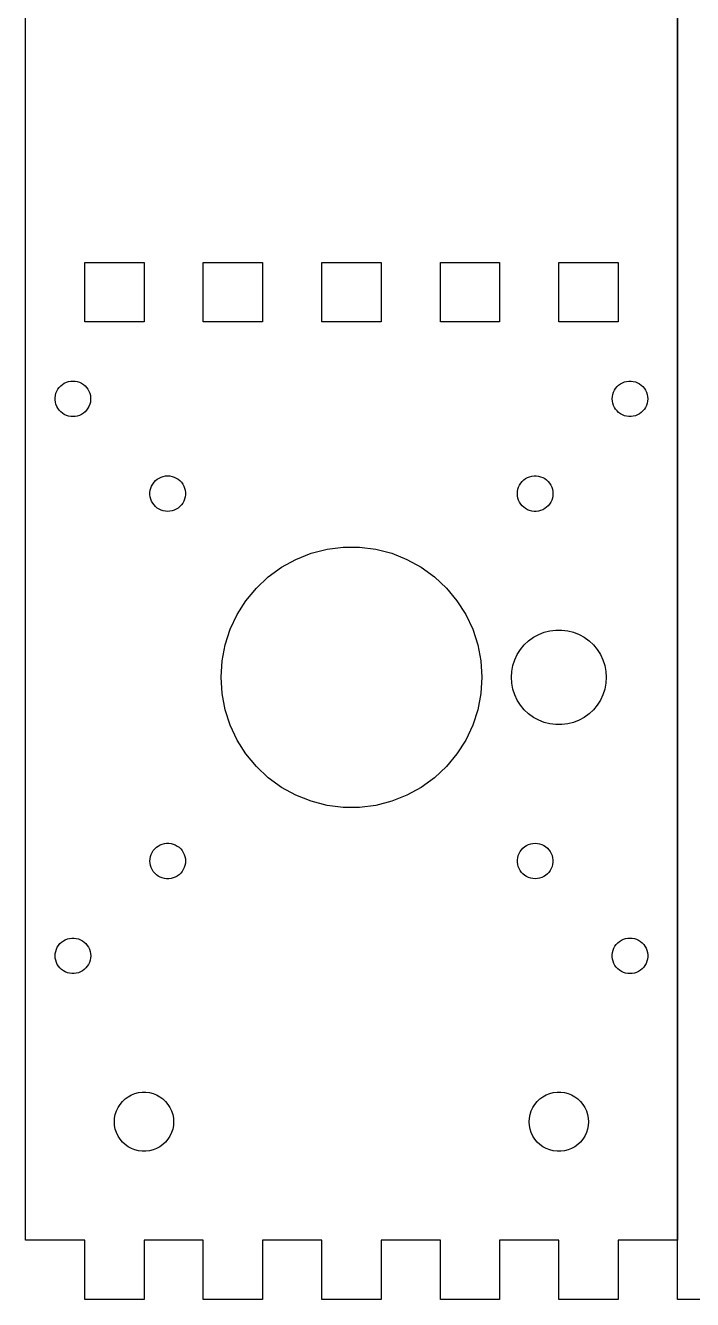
# Model space of a CAD drawing. Extents: x 0 to 495, y 0 to 430.
# Drawn here: x 0.1 to 56.4, y 0.1 to 107.6 of the extents above; entities that cross this region are included whole.
import ezdxf

# ---------------------------------------------------------------- set-up
doc = ezdxf.new("R2010")
doc.units = 0
doc.layers.add('Layer_1', color=7, linetype='CONTINUOUS')

msp = doc.modelspace()

# ---------------------------------------------------------------- linework, layer by layer
at = {"layer": 'Layer_1', "color": 7}
for p, q in [((0.141111, 5.141107), (0.141111, 425.141117)), ((55.141111, 425.141117), (55.141111, 5.141107)), ((55.141111, 0.141117), (55.141111, 425.141117)), ((5.141111, 82.641116), (5.141111, 87.641114)), ((5.141111, 87.641114), (10.141111, 87.641114)), ((10.141111, 87.641114), (10.141111, 82.641116)), ((15.141111, 82.641116), (15.141111, 87.641114)), ((15.141111, 87.641114), (20.141111, 87.641114)), ((20.141111, 87.641114), (20.141111, 82.641116)), ((25.141111, 82.641116), (25.141111, 87.641114)), ((25.141111, 87.641114), (30.14111, 87.641114)), ((30.14111, 87.641114), (30.14111, 82.641116)), ((35.141112, 82.641116), (35.141112, 87.641114)), ((35.141112, 87.641114), (40.14111, 87.641114)), ((40.14111, 87.641114), (40.14111, 82.641116)), ((45.141111, 82.641116), (45.141111, 87.641114)), ((45.141111, 87.641114), (50.14111, 87.641114)), ((50.14111, 87.641114), (50.14111, 82.641116)), ((10.141111, 82.641116), (5.141111, 82.641116)), ((20.141111, 82.641116), (15.141111, 82.641116)), ((30.14111, 82.641116), (25.141111, 82.641116)), ((40.14111, 82.641116), (35.141112, 82.641116)), ((50.14111, 82.641116), (45.141111, 82.641116)), ((3.259111, 77.355116), (3.418111, 77.455116)), ((3.418111, 77.455116), (3.589111, 77.536117)), ((3.589111, 77.536117), (3.768111, 77.594116)), ((3.768111, 77.594116), (3.953111, 77.629117)), ((3.953111, 77.629117), (4.141111, 77.641112)), ((4.141111, 77.641115), (4.329111, 77.62912)), ((4.329111, 77.629117), (4.514111, 77.594116)), ((4.514111, 77.594116), (4.693111, 77.536117)), ((4.693111, 77.536117), (4.864111, 77.455116)), ((4.864111, 77.455116), (5.023111, 77.355116)), ((50.185111, 77.297117), (50.33711, 77.407116)), ((50.33711, 77.407116), (50.502112, 77.498116)), ((50.502112, 77.498116), (50.677112, 77.568115)), ((50.677112, 77.568115), (50.860111, 77.614115)), ((50.860111, 77.614115), (51.047111, 77.638132)), ((51.047111, 77.638118), (51.23511, 77.638118)), ((51.23511, 77.638118), (51.422111, 77.6141)), ((51.422111, 77.614115), (51.605112, 77.568115)), ((51.605112, 77.568115), (51.78011, 77.498116)), ((51.78011, 77.498116), (51.945111, 77.407116)), ((51.945111, 77.407116), (52.09711, 77.297117)), ((2.644111, 76.235117), (2.668111, 76.422115)), ((2.668111, 76.422115), (2.714111, 76.605116)), ((2.714111, 76.605116), (2.784111, 76.780117)), ((2.784111, 76.780117), (2.875111, 76.945115)), ((2.875111, 76.945115), (2.985111, 77.097117)), ((2.985111, 77.097117), (3.114111, 77.234116)), ((3.114111, 77.234116), (3.259111, 77.355116)), ((5.023111, 77.355116), (5.168111, 77.234116)), ((5.168111, 77.234116), (5.297111, 77.097117)), ((5.297111, 77.097117), (5.407111, 76.945115)), ((5.407111, 76.945115), (5.498111, 76.780117)), ((5.498111, 76.780117), (5.568111, 76.605116)), ((5.568111, 76.605116), (5.614111, 76.422115)), ((5.614111, 76.422115), (5.638111, 76.235117)), ((49.641111, 76.141115), (49.653105, 76.329117)), ((49.653111, 76.329117), (49.688112, 76.514117)), ((49.688112, 76.514117), (49.746112, 76.693116)), ((49.746112, 76.693116), (49.827112, 76.864117)), ((49.827112, 76.864117), (49.927112, 77.023116)), ((49.927112, 77.023116), (50.048112, 77.168116)), ((50.048112, 77.168116), (50.185111, 77.297117)), ((52.09711, 77.297117), (52.234112, 77.168116)), ((52.234112, 77.168116), (52.355112, 77.023116)), ((52.355112, 77.023116), (52.455112, 76.864117)), ((52.455112, 76.864117), (52.53611, 76.693116)), ((52.53611, 76.693116), (52.594112, 76.514117)), ((52.594112, 76.514117), (52.62911, 76.329117)), ((52.62911, 76.329117), (52.641105, 76.141115)), ((2.644111, 76.047115), (2.644111, 76.235117)), ((2.668111, 75.860115), (2.644111, 76.047115)), ((2.714111, 75.677116), (2.668111, 75.860115)), ((2.784111, 75.502116), (2.714111, 75.677116)), ((2.875111, 75.337117), (2.784111, 75.502116)), ((2.985111, 75.185115), (2.875111, 75.337117)), ((5.407111, 75.337117), (5.297111, 75.185115)), ((5.498111, 75.502116), (5.407111, 75.337117)), ((5.568111, 75.677116), (5.498111, 75.502116)), ((5.614111, 75.860115), (5.568111, 75.677116)), ((5.638111, 76.047115), (5.614111, 75.860115)), ((5.638111, 76.235117), (5.638111, 76.047115)), ((49.653111, 75.953115), (49.641117, 76.141115)), ((49.688112, 75.768116), (49.653111, 75.953115)), ((49.746112, 75.589116), (49.688112, 75.768116)), ((49.827112, 75.418115), (49.746112, 75.589116)), ((49.927112, 75.259117), (49.827112, 75.418115)), ((50.048112, 75.114117), (49.927112, 75.259117)), ((52.355112, 75.259117), (52.234112, 75.114117)), ((52.455112, 75.418115), (52.355112, 75.259117)), ((52.53611, 75.589116), (52.455112, 75.418115)), ((52.594112, 75.768116), (52.53611, 75.589116)), ((52.62911, 75.953115), (52.594112, 75.768116)), ((52.641111, 76.141115), (52.629116, 75.953115)), ((3.114111, 75.048116), (2.985111, 75.185115)), ((3.259111, 74.927116), (3.114111, 75.048116)), ((3.418111, 74.827116), (3.259111, 74.927116)), ((3.589111, 74.746116), (3.418111, 74.827116)), ((3.768111, 74.688116), (3.589111, 74.746116)), ((3.953111, 74.653115), (3.768111, 74.688116)), ((4.141111, 74.641115), (3.953111, 74.65311)), ((4.329111, 74.653115), (4.141111, 74.641121)), ((4.514111, 74.688116), (4.329111, 74.653115)), ((4.693111, 74.746116), (4.514111, 74.688116)), ((4.864111, 74.827116), (4.693111, 74.746116)), ((5.023111, 74.927116), (4.864111, 74.827116)), ((5.168111, 75.048116), (5.023111, 74.927116)), ((5.297111, 75.185115), (5.168111, 75.048116)), ((50.185111, 74.985116), (50.048112, 75.114117)), ((50.33711, 74.875117), (50.185111, 74.985116)), ((50.502112, 74.784117), (50.33711, 74.875117)), ((50.677112, 74.714118), (50.502112, 74.784117)), ((50.860111, 74.668115), (50.677112, 74.714118)), ((51.047111, 74.644115), (50.860111, 74.668104)), ((51.23511, 74.644115), (51.047111, 74.644115)), ((51.422111, 74.668115), (51.23511, 74.644126)), ((51.605112, 74.714118), (51.422111, 74.668115)), ((51.78011, 74.784117), (51.605112, 74.714118)), ((51.945111, 74.875117), (51.78011, 74.784117)), ((52.09711, 74.985116), (51.945111, 74.875117)), ((52.234112, 75.114117), (52.09711, 74.985116)), ((10.784111, 68.780116), (10.875111, 68.945117)), ((10.875111, 68.945117), (10.985111, 69.097116)), ((10.985111, 69.097116), (11.114111, 69.234115)), ((11.114111, 69.234115), (11.259111, 69.355115)), ((11.259111, 69.355115), (11.418111, 69.455115)), ((11.418111, 69.455115), (11.589111, 69.536116)), ((11.589111, 69.536116), (11.768111, 69.594115)), ((11.768111, 69.594115), (11.953111, 69.629117)), ((11.953111, 69.629117), (12.141111, 69.641111)), ((12.141111, 69.641117), (12.329111, 69.629122)), ((12.329111, 69.629117), (12.514111, 69.594115)), ((12.514111, 69.594115), (12.693111, 69.536116)), ((12.693111, 69.536116), (12.864111, 69.455115)), ((12.864111, 69.455115), (13.023111, 69.355115)), ((13.023111, 69.355115), (13.168111, 69.234115)), ((13.168111, 69.234115), (13.297111, 69.097116)), ((13.297111, 69.097116), (13.407111, 68.945117)), ((13.407111, 68.945117), (13.498111, 68.780116)), ((41.746111, 68.693115), (41.827111, 68.864117)), ((41.827111, 68.864117), (41.927111, 69.023115)), ((41.927111, 69.023115), (42.048111, 69.168115)), ((42.048111, 69.168115), (42.18511, 69.297116)), ((42.18511, 69.297116), (42.337112, 69.407115)), ((42.337112, 69.407115), (42.502111, 69.498117)), ((42.502111, 69.498117), (42.677111, 69.568117)), ((42.677111, 69.568117), (42.86011, 69.614116)), ((42.86011, 69.614116), (43.04711, 69.638105)), ((43.04711, 69.638117), (43.235112, 69.638117)), ((43.235112, 69.638117), (43.42211, 69.614128)), ((43.42211, 69.614116), (43.605111, 69.568117)), ((43.605111, 69.568117), (43.780112, 69.498117)), ((43.780112, 69.498117), (43.94511, 69.407115)), ((43.94511, 69.407115), (44.097112, 69.297116)), ((44.097112, 69.297116), (44.234111, 69.168115)), ((44.234111, 69.168115), (44.355111, 69.023115)), ((44.355111, 69.023115), (44.455111, 68.864117)), ((44.455111, 68.864117), (44.536112, 68.693115)), ((10.644111, 68.235117), (10.668111, 68.422117)), ((10.644111, 68.047117), (10.644111, 68.235117)), ((10.668111, 67.860117), (10.644111, 68.047117)), ((10.668111, 68.422117), (10.714111, 68.605116)), ((10.714111, 67.677115), (10.668111, 67.860117)), ((10.714111, 68.605116), (10.784111, 68.780116)), ((13.498111, 68.780116), (13.568111, 68.605116)), ((13.568111, 68.605116), (13.614111, 68.422117)), ((13.614111, 67.860117), (13.568111, 67.677115)), ((13.614111, 68.422117), (13.638111, 68.235117)), ((13.638111, 68.047117), (13.614111, 67.860117)), ((13.638111, 68.235117), (13.638111, 68.047117)), ((41.64111, 68.141117), (41.653104, 68.329116)), ((41.65311, 67.953114), (41.641116, 68.141117)), ((41.65311, 68.329116), (41.688111, 68.514116)), ((41.688111, 67.768115), (41.65311, 67.953114)), ((41.688111, 68.514116), (41.746111, 68.693115)), ((41.746111, 67.589116), (41.688111, 67.768115)), ((44.536112, 68.693115), (44.594111, 68.514116)), ((44.594111, 67.768115), (44.536112, 67.589116)), ((44.594111, 68.514116), (44.629112, 68.329116)), ((44.629112, 67.953114), (44.594111, 67.768115)), ((44.629112, 68.329116), (44.641107, 68.141117)), ((44.64111, 68.141117), (44.629115, 67.953114)), ((10.784111, 67.502115), (10.714111, 67.677115)), ((10.875111, 67.337116), (10.784111, 67.502115)), ((10.985111, 67.185117), (10.875111, 67.337116)), ((11.114111, 67.048115), (10.985111, 67.185117)), ((11.259111, 66.927115), (11.114111, 67.048115)), ((11.418111, 66.827116), (11.259111, 66.927115)), ((11.589111, 66.746115), (11.418111, 66.827116)), ((11.768111, 66.688115), (11.589111, 66.746115)), ((11.953111, 66.653117), (11.768111, 66.688115)), ((12.141111, 66.641117), (11.953111, 66.653111)), ((12.329111, 66.653117), (12.141111, 66.641123)), ((12.514111, 66.688115), (12.329111, 66.653117)), ((12.693111, 66.746115), (12.514111, 66.688115)), ((12.864111, 66.827116), (12.693111, 66.746115)), ((13.023111, 66.927115), (12.864111, 66.827116)), ((13.168111, 67.048115), (13.023111, 66.927115)), ((13.297111, 67.185117), (13.168111, 67.048115)), ((13.407111, 67.337116), (13.297111, 67.185117)), ((13.498111, 67.502115), (13.407111, 67.337116)), ((13.568111, 67.677115), (13.498111, 67.502115)), ((41.827111, 67.418117), (41.746111, 67.589116)), ((41.927111, 67.259116), (41.827111, 67.418117)), ((42.048111, 67.114116), (41.927111, 67.259116)), ((42.18511, 66.985115), (42.048111, 67.114116)), ((42.337112, 66.875116), (42.18511, 66.985115)), ((42.502111, 66.784116), (42.337112, 66.875116)), ((42.677111, 66.714117), (42.502111, 66.784116)), ((42.86011, 66.668117), (42.677111, 66.714117)), ((43.04711, 66.644117), (42.86011, 66.668106)), ((43.42211, 66.668117), (43.235112, 66.644128)), ((43.605111, 66.714117), (43.42211, 66.668117)), ((43.780112, 66.784116), (43.605111, 66.714117)), ((43.94511, 66.875116), (43.780112, 66.784116)), ((44.097112, 66.985115), (43.94511, 66.875116)), ((44.234111, 67.114116), (44.097112, 66.985115)), ((44.355111, 67.259116), (44.234111, 67.114116)), ((44.455111, 67.418117), (44.355111, 67.259116)), ((44.536112, 67.589116), (44.455111, 67.418117)), ((43.235112, 66.644117), (43.04711, 66.644117)), ((24.242111, 63.103117), (25.580111, 63.446116)), ((25.580111, 63.446116), (26.950111, 63.619115)), ((26.950111, 63.619115), (28.332111, 63.619115)), ((28.332111, 63.619115), (29.702111, 63.446116)), ((29.702111, 63.446116), (31.040112, 63.103117)), ((21.747111, 61.929115), (22.957111, 62.594115)), ((22.957111, 62.594115), (24.242111, 63.103117)), ((31.040112, 63.103117), (32.325112, 62.594115)), ((32.325112, 62.594115), (33.535112, 61.929115)), ((20.629111, 61.117117), (21.747111, 61.929115)), ((33.535112, 61.929115), (34.65311, 61.117117)), ((19.622111, 60.171116), (20.629111, 61.117117)), ((34.65311, 61.117117), (35.66011, 60.171116)), ((18.742111, 59.107116), (19.622111, 60.171116)), ((35.66011, 60.171116), (36.54011, 59.107116)), ((18.002111, 57.940116), (18.742111, 59.107116)), ((36.54011, 59.107116), (37.280111, 57.940116)), ((17.413111, 56.690117), (18.002111, 57.940116)), ((37.280111, 57.940116), (37.869111, 56.690117)), ((16.987111, 55.377117), (17.413111, 56.690117)), ((37.869111, 56.690117), (38.295112, 55.377117)), ((42.591112, 55.723116), (42.998111, 56.018117)), ((42.998111, 56.018117), (43.438112, 56.260117)), ((43.438112, 56.260117), (43.905111, 56.445117)), ((43.905111, 56.445117), (44.391112, 56.570116)), ((44.391112, 56.570116), (44.890111, 56.633116)), ((44.890111, 56.633116), (45.392111, 56.633116)), ((45.392111, 56.633116), (45.891111, 56.570116)), ((45.891111, 56.570116), (46.377112, 56.445117)), ((46.377112, 56.445117), (46.844111, 56.260117)), ((46.844111, 56.260117), (47.284112, 56.018117)), ((47.284112, 56.018117), (47.691111, 55.723116)), ((16.728111, 54.020117), (16.987111, 55.377117)), ((38.295112, 55.377117), (38.55411, 54.020117)), ((41.636112, 54.568116), (41.905112, 54.992115)), ((41.905112, 54.992115), (42.22511, 55.379115)), ((42.22511, 55.379115), (42.591112, 55.723116)), ((47.691111, 55.723116), (48.05711, 55.379115)), ((48.05711, 55.379115), (48.377111, 54.992115)), ((48.377111, 54.992115), (48.646111, 54.568116)), ((16.641111, 52.641117), (16.728111, 54.020117)), ((38.55411, 54.020117), (38.64111, 52.641117)), ((41.267112, 53.636117), (41.422111, 54.113117)), ((41.422111, 54.113117), (41.636112, 54.568116)), ((48.646111, 54.568116), (48.860112, 54.113117)), ((48.860112, 54.113117), (49.015111, 53.636117)), ((41.141111, 52.641117), (41.173112, 53.142115)), ((41.173112, 53.142115), (41.267112, 53.636117)), ((49.015111, 53.636117), (49.109111, 53.142115)), ((49.109111, 53.142115), (49.141112, 52.641117)), ((16.728111, 51.262117), (16.641111, 52.641117)), ((38.64111, 52.641117), (38.55411, 51.262117)), ((41.173112, 52.140116), (41.141111, 52.641117)), ((41.267112, 51.646117), (41.173112, 52.140116)), ((41.422111, 51.169116), (41.267112, 51.646117)), ((49.015111, 51.646117), (48.860112, 51.169116)), ((49.109111, 52.140116), (49.015111, 51.646117)), ((49.141112, 52.641117), (49.109111, 52.140116)), ((16.987111, 49.905116), (16.728111, 51.262117)), ((38.55411, 51.262117), (38.295112, 49.905116)), ((41.636112, 50.714118), (41.422111, 51.169116)), ((41.905112, 50.290115), (41.636112, 50.714118)), ((48.646111, 50.714118), (48.377111, 50.290115)), ((48.860112, 51.169116), (48.646111, 50.714118)), ((17.413111, 48.592117), (16.987111, 49.905116)), ((38.295112, 49.905116), (37.869111, 48.592117)), ((42.22511, 49.903115), (41.905112, 50.290115)), ((42.591112, 49.559117), (42.22511, 49.903115)), ((42.998111, 49.264116), (42.591112, 49.559117)), ((47.691111, 49.559117), (47.284112, 49.264116)), ((48.05711, 49.903115), (47.691111, 49.559117)), ((48.377111, 50.290115), (48.05711, 49.903115)), ((18.002111, 47.342115), (17.413111, 48.592117)), ((37.869111, 48.592117), (37.280111, 47.342115)), ((43.438112, 49.022116), (42.998111, 49.264116)), ((43.905111, 48.837117), (43.438112, 49.022116)), ((44.391112, 48.712115), (43.905111, 48.837117)), ((44.890111, 48.649114), (44.391112, 48.712115)), ((45.392111, 48.649114), (44.890111, 48.649114)), ((45.891111, 48.712115), (45.392111, 48.649114)), ((46.377112, 48.837117), (45.891111, 48.712115)), ((46.844111, 49.022116), (46.377112, 48.837117)), ((47.284112, 49.264116), (46.844111, 49.022116)), ((18.742111, 46.175115), (18.002111, 47.342115)), ((37.280111, 47.342115), (36.54011, 46.175115)), ((19.622111, 45.111117), (18.742111, 46.175115)), ((36.54011, 46.175115), (35.66011, 45.111117)), ((20.629111, 44.165117), (19.622111, 45.111117)), ((21.747111, 43.353116), (20.629111, 44.165117)), ((34.65311, 44.165117), (33.535112, 43.353116)), ((35.66011, 45.111117), (34.65311, 44.165117)), ((22.957111, 42.688115), (21.747111, 43.353116)), ((33.535112, 43.353116), (32.325112, 42.688115)), ((24.242111, 42.179116), (22.957111, 42.688115)), ((25.580111, 41.836115), (24.242111, 42.179116)), ((31.040112, 42.179116), (29.702111, 41.836115)), ((32.325112, 42.688115), (31.040112, 42.179116)), ((26.950111, 41.663115), (25.580111, 41.836115)), ((28.332111, 41.663115), (26.950111, 41.663115)), ((29.702111, 41.836115), (28.332111, 41.663115)), ((10.688111, 37.514116), (10.746111, 37.693115)), ((10.746111, 37.693115), (10.827111, 37.864116)), ((10.827111, 37.864116), (10.927111, 38.023115)), ((10.927111, 38.023115), (11.048111, 38.168115)), ((11.048111, 38.168115), (11.185111, 38.297116)), ((11.185111, 38.297116), (11.337111, 38.407115)), ((11.337111, 38.407115), (11.502111, 38.498115)), ((11.502111, 38.498115), (11.677111, 38.568117)), ((11.677111, 38.568117), (11.860111, 38.614116)), ((11.860111, 38.614116), (12.047111, 38.638105)), ((12.047111, 38.638117), (12.235111, 38.638117)), ((12.235111, 38.638117), (12.422111, 38.614128)), ((12.422111, 38.614116), (12.605111, 38.568117)), ((12.605111, 38.568117), (12.780111, 38.498115)), ((12.780111, 38.498115), (12.945111, 38.407115)), ((12.945111, 38.407115), (13.097111, 38.297116)), ((13.097111, 38.297116), (13.234111, 38.168115)), ((13.234111, 38.168115), (13.355111, 38.023115)), ((13.355111, 38.023115), (13.455111, 37.864116)), ((13.455111, 37.864116), (13.536111, 37.693115)), ((13.536111, 37.693115), (13.594111, 37.514116)), ((41.714112, 37.605115), (41.784112, 37.780116)), ((41.784112, 37.780116), (41.875112, 37.945117)), ((41.875112, 37.945117), (41.985111, 38.097116)), ((41.985111, 38.097116), (42.114112, 38.234115)), ((42.114112, 38.234115), (42.259112, 38.355115)), ((42.259112, 38.355115), (42.41811, 38.455115)), ((42.41811, 38.455115), (42.589111, 38.536116)), ((42.589111, 38.536116), (42.768111, 38.594115)), ((42.768111, 38.594115), (42.95311, 38.629116)), ((42.95311, 38.629116), (43.14111, 38.641111)), ((43.14111, 38.641117), (43.329112, 38.629122)), ((43.329112, 38.629116), (43.514112, 38.594115)), ((43.514112, 38.594115), (43.693111, 38.536116)), ((43.693111, 38.536116), (43.864112, 38.455115)), ((43.864112, 38.455115), (44.023111, 38.355115)), ((44.023111, 38.355115), (44.168111, 38.234115)), ((44.168111, 38.234115), (44.297112, 38.097116)), ((44.297112, 38.097116), (44.407111, 37.945117)), ((44.407111, 37.945117), (44.49811, 37.780116)), ((44.49811, 37.780116), (44.56811, 37.605115)), ((10.641111, 37.141117), (10.653111, 37.329116)), ((10.653111, 36.953117), (10.641111, 37.141117)), ((10.653111, 37.329116), (10.688111, 37.514116)), ((10.688111, 36.768115), (10.653111, 36.953117)), ((10.746111, 36.589115), (10.688111, 36.768115)), ((10.827111, 36.418117), (10.746111, 36.589115)), ((13.536111, 36.589115), (13.455111, 36.418117)), ((13.594111, 36.768115), (13.536111, 36.589115)), ((13.594111, 37.514116), (13.629111, 37.329116)), ((13.629111, 36.953117), (13.594111, 36.768115)), ((13.629111, 37.329116), (13.641111, 37.141117)), ((13.641111, 37.141117), (13.629111, 36.953117)), ((41.64411, 37.235116), (41.668099, 37.422117)), ((41.64411, 37.047117), (41.64411, 37.235116)), ((41.66811, 36.860117), (41.644121, 37.047117)), ((41.66811, 37.422117), (41.714112, 37.605115)), ((41.714112, 36.677115), (41.66811, 36.860117)), ((41.784112, 36.502115), (41.714112, 36.677115)), ((44.56811, 36.677115), (44.49811, 36.502115)), ((44.56811, 37.605115), (44.614112, 37.422117)), ((44.614112, 36.860117), (44.56811, 36.677115)), ((44.614112, 37.422117), (44.638101, 37.235116)), ((44.63811, 37.047117), (44.614121, 36.860117)), ((44.63811, 37.235116), (44.63811, 37.047117)), ((10.927111, 36.259116), (10.827111, 36.418117)), ((11.048111, 36.114116), (10.927111, 36.259116)), ((11.185111, 35.985115), (11.048111, 36.114116)), ((11.337111, 35.875116), (11.185111, 35.985115)), ((11.502111, 35.784116), (11.337111, 35.875116)), ((11.677111, 35.714116), (11.502111, 35.784116)), ((11.860111, 35.668117), (11.677111, 35.714116)), ((12.047111, 35.644117), (11.860111, 35.668106)), ((12.235111, 35.644117), (12.047111, 35.644117)), ((12.422111, 35.668117), (12.235111, 35.644128)), ((12.605111, 35.714116), (12.422111, 35.668117)), ((12.780111, 35.784116), (12.605111, 35.714116)), ((12.945111, 35.875116), (12.780111, 35.784116)), ((13.097111, 35.985115), (12.945111, 35.875116)), ((13.234111, 36.114116), (13.097111, 35.985115)), ((13.355111, 36.259116), (13.234111, 36.114116)), ((13.455111, 36.418117), (13.355111, 36.259116)), ((41.875112, 36.337116), (41.784112, 36.502115)), ((41.985111, 36.185117), (41.875112, 36.337116)), ((42.114112, 36.048115), (41.985111, 36.185117)), ((42.259112, 35.927115), (42.114112, 36.048115)), ((42.41811, 35.827115), (42.259112, 35.927115)), ((42.589111, 35.746115), (42.41811, 35.827115)), ((42.768111, 35.688115), (42.589111, 35.746115)), ((42.95311, 35.653117), (42.768111, 35.688115)), ((43.14111, 35.641117), (42.95311, 35.653111)), ((43.329112, 35.653117), (43.14111, 35.641123)), ((43.514112, 35.688115), (43.329112, 35.653117)), ((43.693111, 35.746115), (43.514112, 35.688115)), ((43.864112, 35.827115), (43.693111, 35.746115)), ((44.023111, 35.927115), (43.864112, 35.827115)), ((44.168111, 36.048115), (44.023111, 35.927115)), ((44.297112, 36.185117), (44.168111, 36.048115)), ((44.407111, 36.337116), (44.297112, 36.185117)), ((44.49811, 36.502115), (44.407111, 36.337116)), ((2.927111, 30.023117), (3.048111, 30.168117)), ((3.048111, 30.168117), (3.185111, 30.297115)), ((3.185111, 30.297115), (3.337111, 30.407117)), ((3.337111, 30.407117), (3.502111, 30.498116)), ((3.502111, 30.498116), (3.677111, 30.568116)), ((3.677111, 30.568116), (3.860111, 30.614115)), ((3.860111, 30.614115), (4.047111, 30.638104)), ((4.047111, 30.638116), (4.235111, 30.638116)), ((4.235111, 30.638116), (4.422111, 30.614127)), ((4.422111, 30.614115), (4.605111, 30.568116)), ((4.605111, 30.568116), (4.780111, 30.498116)), ((4.780111, 30.498116), (4.945111, 30.407117)), ((4.945111, 30.407117), (5.097111, 30.297115)), ((5.097111, 30.297115), (5.234111, 30.168117)), ((5.234111, 30.168117), (5.355111, 30.023117)), ((49.985112, 30.097115), (50.11411, 30.234114)), ((50.11411, 30.234114), (50.25911, 30.355117)), ((50.25911, 30.355117), (50.418111, 30.455117)), ((50.418111, 30.455117), (50.589112, 30.536115)), ((50.589112, 30.536115), (50.768112, 30.594117)), ((50.768112, 30.594117), (50.953111, 30.629116)), ((50.953111, 30.629116), (51.141111, 30.64111)), ((51.141111, 30.641116), (51.32911, 30.629121)), ((51.32911, 30.629116), (51.51411, 30.594117)), ((51.51411, 30.594117), (51.693112, 30.536115)), ((51.693112, 30.536115), (51.86411, 30.455117)), ((51.86411, 30.455117), (52.023112, 30.355117)), ((52.023112, 30.355117), (52.168112, 30.234114)), ((52.168112, 30.234114), (52.29711, 30.097115)), ((2.641111, 29.141116), (2.653111, 29.329115)), ((2.653111, 28.953116), (2.641111, 29.141116)), ((2.653111, 29.329115), (2.688111, 29.514115)), ((2.688111, 29.514115), (2.746111, 29.693117)), ((2.746111, 29.693117), (2.827111, 29.864115)), ((2.827111, 29.864115), (2.927111, 30.023117)), ((5.355111, 30.023117), (5.455111, 29.864115)), ((5.455111, 29.864115), (5.536111, 29.693117)), ((5.536111, 29.693117), (5.594111, 29.514115)), ((5.594111, 29.514115), (5.629111, 29.329115)), ((5.629111, 29.329115), (5.641111, 29.141116)), ((5.641111, 29.141116), (5.629111, 28.953116)), ((49.644111, 29.235116), (49.6681, 29.422116)), ((49.644111, 29.047116), (49.644111, 29.235116)), ((49.668111, 28.860116), (49.644122, 29.047116)), ((49.668111, 29.422116), (49.71411, 29.605115)), ((49.71411, 29.605115), (49.78411, 29.780115)), ((49.78411, 29.780115), (49.87511, 29.945116)), ((49.87511, 29.945116), (49.985112, 30.097115)), ((52.29711, 30.097115), (52.407112, 29.945116)), ((52.407112, 29.945116), (52.498111, 29.780115)), ((52.498111, 29.780115), (52.568111, 29.605115)), ((52.568111, 29.605115), (52.61411, 29.422116)), ((52.61411, 29.422116), (52.638099, 29.235116)), ((52.638111, 29.047116), (52.614122, 28.860116)), ((52.638111, 29.235116), (52.638111, 29.047116)), ((2.688111, 28.768117), (2.653111, 28.953116)), ((2.746111, 28.589117), (2.688111, 28.768117)), ((2.827111, 28.418116), (2.746111, 28.589117)), ((2.927111, 28.259115), (2.827111, 28.418116)), ((3.048111, 28.114115), (2.927111, 28.259115)), ((3.185111, 27.985117), (3.048111, 28.114115)), ((3.337111, 27.875115), (3.185111, 27.985117)), ((5.097111, 27.985117), (4.945111, 27.875115)), ((5.234111, 28.114115), (5.097111, 27.985117)), ((5.355111, 28.259115), (5.234111, 28.114115)), ((5.455111, 28.418116), (5.355111, 28.259115)), ((5.536111, 28.589117), (5.455111, 28.418116)), ((5.594111, 28.768117), (5.536111, 28.589117)), ((5.629111, 28.953116), (5.594111, 28.768117)), ((49.71411, 28.677117), (49.668111, 28.860116)), ((49.78411, 28.502117), (49.71411, 28.677117)), ((49.87511, 28.337115), (49.78411, 28.502117)), ((49.985112, 28.185116), (49.87511, 28.337115)), ((50.11411, 28.048117), (49.985112, 28.185116)), ((50.25911, 27.927117), (50.11411, 28.048117)), ((52.168112, 28.048117), (52.023112, 27.927117)), ((52.29711, 28.185116), (52.168112, 28.048117)), ((52.407112, 28.337115), (52.29711, 28.185116)), ((52.498111, 28.502117), (52.407112, 28.337115)), ((52.568111, 28.677117), (52.498111, 28.502117)), ((52.61411, 28.860116), (52.568111, 28.677117)), ((3.502111, 27.784115), (3.337111, 27.875115)), ((3.677111, 27.714116), (3.502111, 27.784115)), ((3.860111, 27.668116), (3.677111, 27.714116)), ((4.047111, 27.644116), (3.860111, 27.668105)), ((4.235111, 27.644116), (4.047111, 27.644116)), ((4.422111, 27.668116), (4.235111, 27.644127)), ((4.605111, 27.714116), (4.422111, 27.668116)), ((4.780111, 27.784115), (4.605111, 27.714116)), ((4.945111, 27.875115), (4.780111, 27.784115)), ((50.418111, 27.827117), (50.25911, 27.927117)), ((50.589112, 27.746117), (50.418111, 27.827117)), ((50.768112, 27.688117), (50.589112, 27.746117)), ((50.953111, 27.653116), (50.768112, 27.688117)), ((51.141111, 27.641116), (50.953111, 27.65311)), ((51.32911, 27.653116), (51.141111, 27.641122)), ((51.51411, 27.688117), (51.32911, 27.653116)), ((51.693112, 27.746117), (51.51411, 27.688117)), ((51.86411, 27.827117), (51.693112, 27.746117)), ((52.023112, 27.927117), (51.86411, 27.827117)), ((8.547111, 17.067116), (8.801111, 17.252115)), ((8.801111, 17.252115), (9.077111, 17.403115)), ((9.077111, 17.403115), (9.368111, 17.519117)), ((9.368111, 17.519117), (9.673111, 17.597115)), ((9.673111, 17.597115), (9.984111, 17.636115)), ((9.984111, 17.636115), (10.298111, 17.636115)), ((10.298111, 17.636115), (10.609111, 17.597115)), ((10.609111, 17.597115), (10.914111, 17.519117)), ((10.914111, 17.519117), (11.205111, 17.403115)), ((11.205111, 17.403115), (11.481111, 17.252115)), ((11.481111, 17.252115), (11.735111, 17.067116)), ((43.547112, 17.067116), (43.801112, 17.252115)), ((43.801112, 17.252115), (44.077111, 17.403115)), ((44.077111, 17.403115), (44.36811, 17.519117)), ((44.36811, 17.519117), (44.673111, 17.597115)), ((44.673111, 17.597115), (44.984111, 17.636115)), ((44.984111, 17.636115), (45.298112, 17.636115)), ((45.298112, 17.636115), (45.609112, 17.597115)), ((45.609112, 17.597115), (45.91411, 17.519117)), ((45.91411, 17.519117), (46.205112, 17.403115)), ((46.205112, 17.403115), (46.481111, 17.252115)), ((46.481111, 17.252115), (46.735111, 17.067116)), ((7.817111, 16.061115), (7.950111, 16.345115)), ((7.950111, 16.345115), (8.118111, 16.610116)), ((8.118111, 16.610116), (8.319111, 16.852116)), ((8.319111, 16.852116), (8.547111, 17.067116)), ((11.735111, 17.067116), (11.963111, 16.852116)), ((11.963111, 16.852116), (12.164111, 16.610116)), ((12.164111, 16.610116), (12.332111, 16.345115)), ((12.332111, 16.345115), (12.465111, 16.061115)), ((42.81711, 16.061115), (42.95011, 16.345115)), ((42.95011, 16.345115), (43.118111, 16.610116)), ((43.118111, 16.610116), (43.31911, 16.852116)), ((43.31911, 16.852116), (43.547112, 17.067116)), ((46.735111, 17.067116), (46.96311, 16.852116)), ((46.96311, 16.852116), (47.164111, 16.610116)), ((47.164111, 16.610116), (47.33211, 16.345115)), ((47.33211, 16.345115), (47.46511, 16.061115)), ((7.661111, 14.828103), (7.64111, 15.141116)), ((7.641111, 15.141116), (7.661112, 15.454117)), ((7.661111, 15.454117), (7.720111, 15.763116)), ((7.720111, 15.763116), (7.817111, 16.061115)), ((12.465111, 16.061115), (12.562111, 15.763116)), ((12.562111, 15.763116), (12.621111, 15.454117)), ((12.641111, 15.141116), (12.62111, 14.828103)), ((12.621111, 15.454117), (12.641112, 15.141116)), ((42.661112, 14.828103), (42.641102, 15.141116)), ((42.641111, 15.141116), (42.66112, 15.454117)), ((42.661112, 15.454117), (42.72011, 15.763116)), ((42.72011, 15.763116), (42.81711, 16.061115)), ((47.46511, 16.061115), (47.56211, 15.763116)), ((47.56211, 15.763116), (47.621111, 15.454117)), ((47.641112, 15.141116), (47.621103, 14.828103)), ((47.621111, 15.454117), (47.641121, 15.141116)), ((7.720111, 14.519126), (7.661111, 14.828103)), ((7.817111, 14.221128), (7.720111, 14.519126)), ((7.950111, 13.937127), (7.817111, 14.221128)), ((12.465111, 14.221128), (12.332111, 13.937127)), ((12.562111, 14.519126), (12.465111, 14.221128)), ((12.621111, 14.828103), (12.562111, 14.519126)), ((42.72011, 14.519126), (42.661112, 14.828103)), ((42.81711, 14.221128), (42.72011, 14.519126)), ((42.95011, 13.937127), (42.81711, 14.221128)), ((47.46511, 14.221128), (47.33211, 13.937127)), ((47.56211, 14.519126), (47.46511, 14.221128)), ((47.621111, 14.828103), (47.56211, 14.519126)), ((8.118111, 13.672121), (7.950111, 13.937127)), ((8.319111, 13.430115), (8.118111, 13.672121)), ((8.547111, 13.215118), (8.319111, 13.430115)), ((8.801111, 13.030122), (8.547111, 13.215118)), ((9.077111, 12.879104), (8.801111, 13.030122)), ((11.481111, 13.030122), (11.205111, 12.879104)), ((11.735111, 13.215118), (11.481111, 13.030122)), ((11.963111, 13.430115), (11.735111, 13.215118)), ((12.164111, 13.672121), (11.963111, 13.430115)), ((12.332111, 13.937127), (12.164111, 13.672121)), ((43.118111, 13.672121), (42.95011, 13.937127)), ((43.31911, 13.430115), (43.118111, 13.672121)), ((43.547112, 13.215118), (43.31911, 13.430115)), ((43.801112, 13.030122), (43.547112, 13.215118)), ((44.077111, 12.879104), (43.801112, 13.030122)), ((46.481111, 13.030122), (46.205112, 12.879104)), ((46.735111, 13.215118), (46.481111, 13.030122)), ((46.96311, 13.430115), (46.735111, 13.215118)), ((47.164111, 13.672121), (46.96311, 13.430115)), ((47.33211, 13.937127), (47.164111, 13.672121)), ((9.368111, 12.763111), (9.077111, 12.879104)), ((9.673111, 12.685105), (9.368111, 12.763111)), ((9.984111, 12.64613), (9.673111, 12.685105)), ((10.298111, 12.64613), (9.984111, 12.64613)), ((10.609111, 12.685105), (10.298111, 12.64613)), ((10.914111, 12.763111), (10.609111, 12.685105)), ((11.205111, 12.879104), (10.914111, 12.763111)), ((44.36811, 12.763111), (44.077111, 12.879104)), ((44.673111, 12.685105), (44.36811, 12.763111)), ((44.984111, 12.64613), (44.673111, 12.685105)), ((45.298112, 12.64613), (44.984111, 12.64613)), ((45.609112, 12.685105), (45.298112, 12.64613)), ((45.91411, 12.763111), (45.609112, 12.685105)), ((46.205112, 12.879104), (45.91411, 12.763111)), ((5.141111, 5.141107), (0.141111, 5.141107)), ((5.141111, 0.141117), (5.141111, 5.141107)), ((15.141111, 5.141107), (10.141111, 5.141107)), ((10.141111, 5.141107), (10.141111, 0.141117)), ((15.141111, 0.141117), (15.141111, 5.141107)), ((25.141111, 5.141107), (20.141111, 5.141107)), ((20.141111, 5.141107), (20.141111, 0.141117)), ((25.141111, 0.141117), (25.141111, 5.141107)), ((35.141112, 5.141107), (30.14111, 5.141107)), ((30.14111, 5.141107), (30.14111, 0.141117)), ((35.141112, 0.141117), (35.141112, 5.141107)), ((45.141111, 5.141107), (40.14111, 5.141107)), ((40.14111, 5.141107), (40.14111, 0.141117)), ((45.141111, 0.141117), (45.141111, 5.141107)), ((55.141111, 5.141107), (50.14111, 5.141107)), ((50.14111, 5.141107), (50.14111, 0.141117)), ((10.141111, 0.141117), (5.141111, 0.141117)), ((20.141111, 0.141117), (15.141111, 0.141117)), ((30.14111, 0.141117), (25.141111, 0.141117)), ((40.14111, 0.141117), (35.141112, 0.141117)), ((50.14111, 0.141117), (45.141111, 0.141117)), ((60.141111, 0.141117), (55.141111, 0.141117))]:
    msp.add_line(p, q, dxfattribs=at)

doc.saveas('drawing.dxf')
